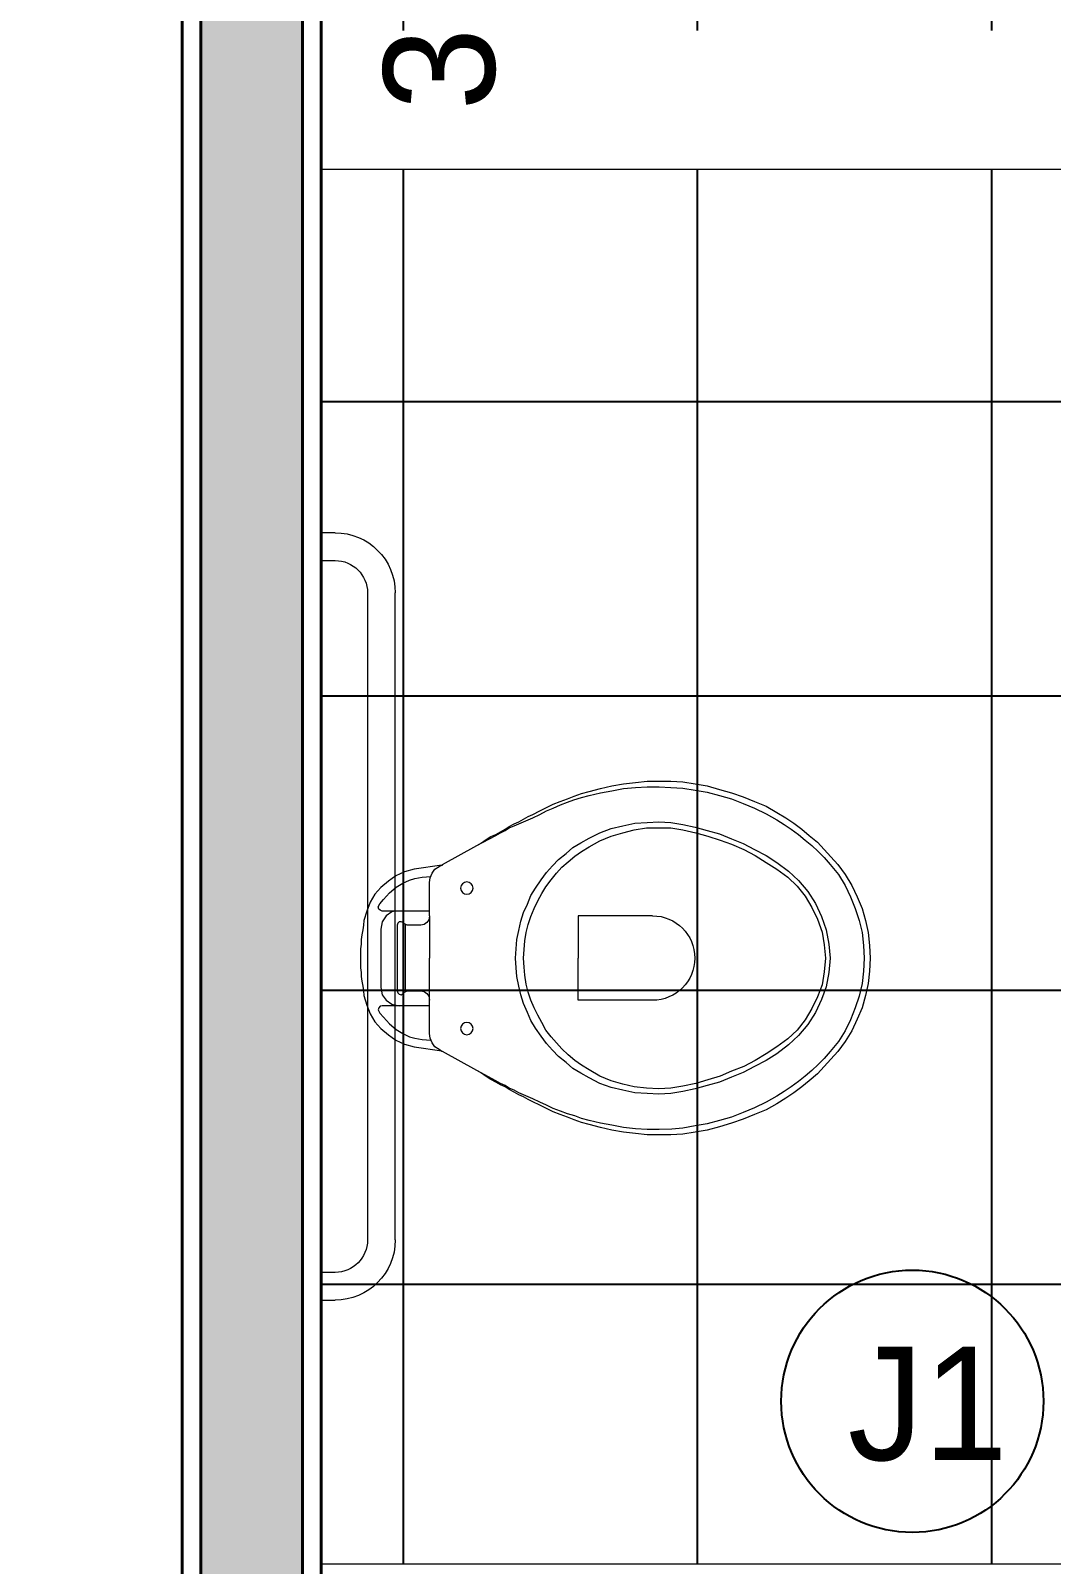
# Model space of a CAD drawing. Header units: millimetres. Extents: x 3006 to 6000, y 1661 to 3774.
# Drawn here: x 3755.547 to 3756.648, y 1865.963 to 1867.618 of the extents above; entities that cross this region are included whole.
import ezdxf

# ---------------------------------------------------------------- set-up
doc = ezdxf.new("R2010")
doc.units = ezdxf.units.MM
doc.header["$LTSCALE"] = 10
for name, color, linetype, lineweight in [('.15', 150, 'Continuous', 15), ('.20', 130, 'Continuous', 20), ('.40', 20, 'Continuous', 40), ('.40 Interno parede', 27, 'Continuous', 40), ('COTAS', 230, 'Continuous', 15)]:
    doc.layers.add(name, color=color, linetype=linetype, lineweight=lineweight)
doc.layers.add('.20 hachura', color=185, linetype='Continuous')
doc.layers.add('Escrita', color=34, linetype='Continuous')
doc.layers.add('Verde', color=7, linetype='Continuous', true_color=0x136734)
doc.styles.add('Texto Wilian', font='himalaya.ttf')
doc.dimstyles.new('Cota 1-75 Exter WMJ', dxfattribs={"dimtxt": 0.12, "dimasz": 0.05, "dimexe": 0.05, "dimexo": 0.1, "dimgap": 0.002, "dimtad": 1, "dimzin": 1, "dimtxsty": 'Texto Wilian', "dimblk": 'BOXFILLED', "dimcen": 2.5, "dimclrd": 230, "dimclre": 230, "dimclrt": 104, "dimazin": 0, "dimtfac": 1, "dimtix": 1, "dimtmove": 0, "dimatfit": 3, "dimfxl": 0.3, "dimfxlon": 1, "dimlwd": 20, "dimarcsym": 1})
doc.dimstyles.new('Cota 1-75 Interna WMJ', dxfattribs={"dimtxt": 0.12, "dimasz": 0.01, "dimexe": 1.25, "dimexo": 0.625, "dimgap": 0.05, "dimtad": 1, "dimzin": 1, "dimtxsty": 'Texto Wilian', "dimcen": 0, "dimse1": 1, "dimse2": 1, "dimsd1": 1, "dimsd2": 1, "dimclrd": 106, "dimclrt": 104, "dimazin": 0, "dimtfac": 1, "dimtix": 1, "dimtmove": 0, "dimatfit": 3, "dimfxl": 1, "dimlwd": 35, "dimarcsym": 2})

# ---------------------------------------------------------------- blocks, each defined once
blk = doc.blocks.new('eqeqerq')
at = {"layer": 'Verde', "color": 106, "lineweight": 9}
for p, q in [((3671.8369, 1894.1438), (3671.8519, 1894.1438)), ((3671.8369, 1894.1138), (3671.8369, 1894.1438)), ((3671.8519, 1894.1138), (3671.8369, 1894.1138)), ((3671.8869, 1893.3806), (3671.8869, 1894.0788)), ((3671.9169, 1894.0788), (3671.9169, 1893.3806)), ((3671.8369, 1893.3156), (3671.8369, 1893.3456)), ((3671.8369, 1893.3456), (3671.8519, 1893.3456)), ((3671.8519, 1893.3156), (3671.8369, 1893.3156))]:
    blk.add_line(p, q, dxfattribs=at)
for centre, radius, start, end in [((3671.8519, 1894.0788), 0.065, 360, 90), ((3671.8519, 1894.0788), 0.035, 360, 90), ((3671.8519, 1893.3806), 0.065, 270, 360), ((3671.8519, 1893.3806), 0.035, 270, 360)]:
    blk.add_arc(centre, radius, start, end, dxfattribs=at)
blk = doc.blocks.new('qwerwqrwerqwer')
at = {"layer": 'Verde', "color": 106, "lineweight": 9}
for p, q in [((3672.2476, 1894.3585), (3672.2564, 1894.3636)), ((3672.2564, 1894.3636), (3672.2659, 1894.3673)), ((3672.2659, 1894.3673), (3672.2761, 1894.3702)), ((3672.2761, 1894.3702), (3672.2812, 1894.3709)), ((3672.2761, 1894.3702), (3672.2761, 1894.3702)), ((3672.2812, 1894.3709), (3672.2863, 1894.3716)), ((3672.2863, 1894.3716), (3672.2914, 1894.3724)), ((3672.2914, 1894.3724), (3672.2965, 1894.3731)), ((3672.2965, 1894.3731), (3672.3016, 1894.3731)), ((3672.3016, 1894.3731), (3672.3067, 1894.3738)), ((3672.3067, 1894.3738), (3672.3118, 1894.3738)), ((3672.3118, 1894.3738), (3672.3169, 1894.3738)), ((3672.3169, 1894.3738), (3672.3169, 1894.3738)), ((3672.3169, 1894.3738), (3672.322, 1894.3738)), ((3672.322, 1894.3738), (3672.3271, 1894.3738)), ((3672.3271, 1894.3738), (3672.3323, 1894.3731)), ((3672.3323, 1894.3731), (3672.3366, 1894.3731)), ((3672.3366, 1894.3731), (3672.3417, 1894.3724)), ((3672.3417, 1894.3724), (3672.3468, 1894.3716)), ((3672.3468, 1894.3716), (3672.3519, 1894.3709)), ((3672.3519, 1894.3709), (3672.3571, 1894.3702)), ((3672.3571, 1894.3702), (3672.3571, 1894.3702)), ((3672.3571, 1894.3702), (3672.3673, 1894.3673)), ((3672.3673, 1894.3673), (3672.3767, 1894.3636)), ((3672.3767, 1894.3636), (3672.3855, 1894.3585)), ((3672.2338, 1894.3439), (3672.2403, 1894.3519)), ((3672.2403, 1894.3519), (3672.2476, 1894.3585)), ((3672.2534, 1894.3493), (3672.2464, 1894.3426)), ((3672.258, 1894.3531), (3672.2534, 1894.3493)), ((3672.2615, 1894.3549), (3672.258, 1894.3531)), ((3672.258, 1894.3531), (3672.258, 1894.3531)), ((3672.2637, 1894.3541), (3672.2615, 1894.3549)), ((3672.2651, 1894.3527), (3672.2637, 1894.3541)), ((3672.2659, 1894.3505), (3672.2651, 1894.3527)), ((3672.2659, 1894.3323), (3672.2659, 1894.3505)), ((3672.2659, 1894.3505), (3672.2659, 1894.3505)), ((3672.271, 1894.3461), (3672.2775, 1894.3505)), ((3672.2775, 1894.3505), (3672.2856, 1894.3519)), ((3672.2856, 1894.3519), (3672.3169, 1894.3519)), ((3672.3169, 1894.3519), (3672.3483, 1894.3519)), ((3672.3483, 1894.3519), (3672.3483, 1894.3519)), ((3672.3483, 1894.3519), (3672.3563, 1894.3505)), ((3672.3563, 1894.3505), (3672.3622, 1894.3461)), ((3672.368, 1894.3505), (3672.3687, 1894.3527)), ((3672.368, 1894.3323), (3672.368, 1894.3505)), ((3672.368, 1894.3505), (3672.368, 1894.3505)), ((3672.3687, 1894.3527), (3672.3702, 1894.3541)), ((3672.3702, 1894.3541), (3672.3724, 1894.3549)), ((3672.3724, 1894.3549), (3672.3759, 1894.3531)), ((3672.3759, 1894.3531), (3672.3759, 1894.3531)), ((3672.3759, 1894.3531), (3672.3805, 1894.3493)), ((3672.3805, 1894.3493), (3672.3875, 1894.3426)), ((3672.3855, 1894.3585), (3672.3928, 1894.3519)), ((3672.3928, 1894.3519), (3672.3994, 1894.3439)), ((3672.2236, 1894.3264), (3672.2279, 1894.3359)), ((3672.2279, 1894.3359), (3672.2338, 1894.3439)), ((3672.2401, 1894.3353), (3672.2359, 1894.3283)), ((3672.2464, 1894.3426), (3672.2401, 1894.3353)), ((3672.2659, 1894.3363), (3672.2666, 1894.3403)), ((3672.2659, 1894.2994), (3672.2659, 1894.3323)), ((3672.2666, 1894.3403), (3672.271, 1894.3461)), ((3672.2775, 1894.3323), (3672.279, 1894.3337)), ((3672.2775, 1894.3301), (3672.2775, 1894.3323)), ((3672.2783, 1894.3279), (3672.2775, 1894.3301)), ((3672.279, 1894.3337), (3672.2812, 1894.3344)), ((3672.2812, 1894.3344), (3672.3169, 1894.3344)), ((3672.3169, 1894.3344), (3672.3519, 1894.3344)), ((3672.3519, 1894.3344), (3672.3519, 1894.3344)), ((3672.3519, 1894.3344), (3672.3541, 1894.3337)), ((3672.3541, 1894.3337), (3672.3556, 1894.3323)), ((3672.3563, 1894.3301), (3672.3549, 1894.3279)), ((3672.3556, 1894.3323), (3672.3563, 1894.3301)), ((3672.3622, 1894.3461), (3672.3665, 1894.3403)), ((3672.3665, 1894.3403), (3672.368, 1894.3323)), ((3672.368, 1894.2994), (3672.368, 1894.3323)), ((3672.3875, 1894.3426), (3672.3938, 1894.3353)), ((3672.3938, 1894.3353), (3672.398, 1894.3283)), ((3672.3994, 1894.3439), (3672.4052, 1894.3359)), ((3672.4052, 1894.3359), (3672.4096, 1894.3264)), ((3672.2163, 1894.2863), (3672.2206, 1894.3162)), ((3672.2206, 1894.3162), (3672.2236, 1894.3264)), ((3672.2206, 1894.3162), (3672.2206, 1894.3162)), ((3672.2306, 1894.3153), (3672.2292, 1894.3073)), ((3672.2324, 1894.3209), (3672.2306, 1894.3153)), ((3672.2359, 1894.3283), (3672.2324, 1894.3209)), ((3672.2797, 1894.3264), (3672.2783, 1894.3279)), ((3672.2783, 1894.3279), (3672.2783, 1894.3279)), ((3672.2805, 1894.325), (3672.2797, 1894.3264)), ((3672.2801, 1894.3257), (3672.3169, 1894.3257)), ((3672.2812, 1894.3235), (3672.2805, 1894.325)), ((3672.2812, 1894.322), (3672.2812, 1894.3235)), ((3672.2812, 1894.3089), (3672.2812, 1894.322)), ((3672.2812, 1894.322), (3672.2812, 1894.322)), ((3672.3169, 1894.3257), (3672.353, 1894.3257)), ((3672.3527, 1894.325), (3672.3519, 1894.3235)), ((3672.3519, 1894.3235), (3672.3519, 1894.322)), ((3672.3519, 1894.322), (3672.3519, 1894.3089)), ((3672.3534, 1894.3264), (3672.3527, 1894.325)), ((3672.3549, 1894.3279), (3672.3534, 1894.3264)), ((3672.3549, 1894.3279), (3672.3549, 1894.3279)), ((3672.398, 1894.3283), (3672.4015, 1894.3209)), ((3672.4015, 1894.3209), (3672.4032, 1894.3153)), ((3672.4032, 1894.3153), (3672.4046, 1894.3073)), ((3672.4096, 1894.3264), (3672.4125, 1894.3162)), ((3672.4125, 1894.3162), (3672.4169, 1894.2863)), ((3672.225, 1894.2965), (3672.2206, 1894.2936)), ((3672.2301, 1894.2987), (3672.225, 1894.2965)), ((3672.2292, 1894.3073), (3672.2287, 1894.298)), ((3672.2352, 1894.2994), (3672.2301, 1894.2987)), ((3672.271, 1894.2994), (3672.2352, 1894.2994)), ((3672.2352, 1894.2994), (3672.2352, 1894.2994)), ((3672.271, 1894.2994), (3672.2754, 1894.3002)), ((3672.271, 1894.2994), (3672.271, 1894.2994)), ((3672.271, 1894.2994), (3672.3169, 1894.2994)), ((3672.2754, 1894.3002), (3672.2783, 1894.3023)), ((3672.2783, 1894.3023), (3672.2805, 1894.3053)), ((3672.2805, 1894.3053), (3672.2812, 1894.3089)), ((3672.3622, 1894.2994), (3672.3169, 1894.2994)), ((3672.3519, 1894.3089), (3672.3519, 1894.3089)), ((3672.3519, 1894.3089), (3672.3527, 1894.3053)), ((3672.3527, 1894.3053), (3672.3549, 1894.3023)), ((3672.3549, 1894.3023), (3672.3578, 1894.3002)), ((3672.3578, 1894.3002), (3672.3622, 1894.2994)), ((3672.3979, 1894.2994), (3672.3622, 1894.2994)), ((3672.403, 1894.2987), (3672.3979, 1894.2994)), ((3672.4081, 1894.2965), (3672.403, 1894.2987)), ((3672.4046, 1894.3073), (3672.4052, 1894.298)), ((3672.4125, 1894.2936), (3672.4081, 1894.2965)), ((3672.2155, 1894.2856), (3672.1951, 1894.2484)), ((3672.2163, 1894.2856), (3672.2155, 1894.2856)), ((3672.2177, 1894.2892), (3672.2163, 1894.2863)), ((3672.2163, 1894.2863), (3672.2163, 1894.2863)), ((3672.2163, 1894.2863), (3672.2163, 1894.2856)), ((3672.2163, 1894.2863), (3672.2163, 1894.2863)), ((3672.2163, 1894.2863), (3672.2163, 1894.2863)), ((3672.2163, 1894.2863), (3672.2163, 1894.2863)), ((3672.2163, 1894.2863), (3672.2163, 1894.2863)), ((3672.2163, 1894.2863), (3672.2163, 1894.2863)), ((3672.2163, 1894.2856), (3672.2163, 1894.2856)), ((3672.2163, 1894.2856), (3672.2163, 1894.2856)), ((3672.2206, 1894.2936), (3672.2177, 1894.2892)), ((3672.4154, 1894.2892), (3672.4125, 1894.2936)), ((3672.4176, 1894.2863), (3672.4154, 1894.2892)), ((3672.4154, 1894.2892), (3672.4154, 1894.2892)), ((3672.4169, 1894.2863), (3672.4169, 1894.2863)), ((3672.4169, 1894.2863), (3672.4169, 1894.2863)), ((3672.4169, 1894.2863), (3672.4169, 1894.2863)), ((3672.4169, 1894.2863), (3672.4169, 1894.2863)), ((3672.4169, 1894.2863), (3672.4176, 1894.2863)), ((3672.4176, 1894.2856), (3672.4176, 1894.2863)), ((3672.438, 1894.2484), (3672.4176, 1894.2856)), ((3672.4176, 1894.2856), (3672.4176, 1894.2856)), ((3672.4176, 1894.2856), (3672.4176, 1894.2856)), ((3672.4176, 1894.2856), (3672.4176, 1894.2856)), ((3672.4176, 1894.2856), (3672.4176, 1894.2856)), ((3672.1951, 1894.2484), (3672.1842, 1894.2279)), ((3672.1951, 1894.2484), (3672.1922, 1894.2433)), ((3672.1951, 1894.2484), (3672.1951, 1894.2484)), ((3672.4409, 1894.2433), (3672.438, 1894.2484)), ((3672.449, 1894.2279), (3672.438, 1894.2484)), ((3672.1856, 1894.2331), (3672.1834, 1894.2279)), ((3672.1886, 1894.2382), (3672.1856, 1894.2331)), ((3672.1922, 1894.2433), (3672.1886, 1894.2382)), ((3672.4446, 1894.2382), (3672.4409, 1894.2433)), ((3672.4475, 1894.2331), (3672.4446, 1894.2382)), ((3672.4504, 1894.2279), (3672.4475, 1894.2331)), ((3672.1776, 1894.2177), (3672.1747, 1894.2134)), ((3672.1791, 1894.2177), (3672.1761, 1894.2134)), ((3672.1805, 1894.2228), (3672.1776, 1894.2177)), ((3672.1813, 1894.2228), (3672.1791, 1894.2177)), ((3672.1834, 1894.2279), (3672.1805, 1894.2228)), ((3672.1842, 1894.2279), (3672.1813, 1894.2228)), ((3672.1834, 1894.2279), (3672.1834, 1894.2279)), ((3672.1842, 1894.2279), (3672.1842, 1894.2279)), ((3672.4519, 1894.2228), (3672.449, 1894.2279)), ((3672.4533, 1894.2228), (3672.4504, 1894.2279)), ((3672.4504, 1894.2279), (3672.4504, 1894.2279)), ((3672.4541, 1894.2177), (3672.4519, 1894.2228)), ((3672.4555, 1894.2177), (3672.4533, 1894.2228)), ((3672.457, 1894.2134), (3672.4541, 1894.2177)), ((3672.4584, 1894.2134), (3672.4555, 1894.2177)), ((3672.1667, 1894.198), (3672.1637, 1894.1929)), ((3672.1696, 1894.2031), (3672.1667, 1894.198)), ((3672.1696, 1894.198), (3672.1674, 1894.1929)), ((3672.1718, 1894.2082), (3672.1696, 1894.2031)), ((3672.1718, 1894.2031), (3672.1696, 1894.198)), ((3672.1747, 1894.2134), (3672.1718, 1894.2082)), ((3672.174, 1894.2082), (3672.1718, 1894.2031)), ((3672.1761, 1894.2134), (3672.174, 1894.2082)), ((3672.2673, 1894.198), (3672.2586, 1894.1937)), ((3672.2768, 1894.201), (3672.2673, 1894.198)), ((3672.287, 1894.2031), (3672.2768, 1894.201)), ((3672.2965, 1894.2053), (3672.287, 1894.2031)), ((3672.3067, 1894.2061), (3672.2965, 1894.2053)), ((3672.3074, 1894.1973), (3672.298, 1894.1966)), ((3672.3169, 1894.2068), (3672.3067, 1894.2061)), ((3672.3169, 1894.198), (3672.3074, 1894.1973)), ((3672.3271, 1894.2061), (3672.3169, 1894.2068)), ((3672.3169, 1894.2068), (3672.3169, 1894.2068)), ((3672.3264, 1894.1973), (3672.3169, 1894.198)), ((3672.3169, 1894.198), (3672.3169, 1894.198)), ((3672.3352, 1894.1966), (3672.3264, 1894.1973)), ((3672.3366, 1894.2053), (3672.3271, 1894.2061)), ((3672.3468, 1894.2031), (3672.3366, 1894.2053)), ((3672.3563, 1894.201), (3672.3468, 1894.2031)), ((3672.3658, 1894.198), (3672.3563, 1894.201)), ((3672.3753, 1894.1937), (3672.3658, 1894.198)), ((3672.4592, 1894.2082), (3672.457, 1894.2134)), ((3672.4614, 1894.2082), (3672.4584, 1894.2134)), ((3672.4621, 1894.2031), (3672.4592, 1894.2082)), ((3672.4643, 1894.2031), (3672.4614, 1894.2082)), ((3672.4643, 1894.198), (3672.4621, 1894.2031)), ((3672.4665, 1894.198), (3672.4643, 1894.2031)), ((3672.4665, 1894.1929), (3672.4643, 1894.198)), ((3672.4694, 1894.1929), (3672.4665, 1894.198)), ((3672.1616, 1894.1878), (3672.1579, 1894.1805)), ((3672.1637, 1894.1929), (3672.1616, 1894.1878)), ((3672.1616, 1894.1878), (3672.1616, 1894.1878)), ((3672.1652, 1894.1878), (3672.1616, 1894.1805)), ((3672.1674, 1894.1929), (3672.1652, 1894.1878)), ((3672.1652, 1894.1878), (3672.1652, 1894.1878)), ((3672.2411, 1894.1849), (3672.2323, 1894.1791)), ((3672.2491, 1894.19), (3672.2411, 1894.1849)), ((3672.2549, 1894.1827), (3672.2469, 1894.1783)), ((3672.2586, 1894.1937), (3672.2491, 1894.19)), ((3672.263, 1894.1864), (3672.2549, 1894.1827)), ((3672.2717, 1894.19), (3672.263, 1894.1864)), ((3672.2805, 1894.1929), (3672.2717, 1894.19)), ((3672.2892, 1894.1951), (3672.2805, 1894.1929)), ((3672.298, 1894.1966), (3672.2892, 1894.1951)), ((3672.3447, 1894.1951), (3672.3352, 1894.1966)), ((3672.3534, 1894.1929), (3672.3447, 1894.1951)), ((3672.3622, 1894.19), (3672.3534, 1894.1929)), ((3672.3702, 1894.1864), (3672.3622, 1894.19)), ((3672.3782, 1894.1827), (3672.3702, 1894.1864)), ((3672.384, 1894.19), (3672.3753, 1894.1937)), ((3672.3862, 1894.1783), (3672.3782, 1894.1827)), ((3672.3921, 1894.1849), (3672.384, 1894.19)), ((3672.4008, 1894.1791), (3672.3921, 1894.1849)), ((3672.4687, 1894.1878), (3672.4665, 1894.1929)), ((3672.4723, 1894.1805), (3672.4687, 1894.1878)), ((3672.4687, 1894.1878), (3672.4687, 1894.1878)), ((3672.4716, 1894.1878), (3672.4694, 1894.1929)), ((3672.4752, 1894.1805), (3672.4716, 1894.1878)), ((3672.4716, 1894.1878), (3672.4716, 1894.1878)), ((3672.1506, 1894.1659), (3672.1477, 1894.1586)), ((3672.1543, 1894.1732), (3672.1506, 1894.1659)), ((3672.155, 1894.1659), (3672.1513, 1894.1579)), ((3672.1579, 1894.1805), (3672.1543, 1894.1732)), ((3672.1579, 1894.1732), (3672.155, 1894.1659)), ((3672.1616, 1894.1805), (3672.1579, 1894.1732)), ((3672.217, 1894.1667), (3672.2104, 1894.1601)), ((3672.2243, 1894.1732), (3672.217, 1894.1667)), ((3672.2323, 1894.1791), (3672.2243, 1894.1732)), ((3672.2323, 1894.1681), (3672.225, 1894.1623)), ((3672.2396, 1894.174), (3672.2323, 1894.1681)), ((3672.2469, 1894.1783), (3672.2396, 1894.174)), ((3672.3943, 1894.174), (3672.3862, 1894.1783)), ((3672.4015, 1894.1681), (3672.3943, 1894.174)), ((3672.4088, 1894.1732), (3672.4008, 1894.1791)), ((3672.4081, 1894.1623), (3672.4015, 1894.1681)), ((3672.4161, 1894.1667), (3672.4088, 1894.1732)), ((3672.4227, 1894.1601), (3672.4161, 1894.1667)), ((3672.4752, 1894.1732), (3672.4723, 1894.1805)), ((3672.4789, 1894.1732), (3672.4752, 1894.1805)), ((3672.4789, 1894.1659), (3672.4752, 1894.1732)), ((3672.4825, 1894.1659), (3672.4789, 1894.1732)), ((3672.4818, 1894.1579), (3672.4789, 1894.1659)), ((3672.4854, 1894.1586), (3672.4825, 1894.1659)), ((3672.1448, 1894.1506), (3672.1419, 1894.1433)), ((3672.1477, 1894.1586), (3672.1448, 1894.1506)), ((3672.1484, 1894.1506), (3672.146, 1894.1435)), ((3672.1513, 1894.1579), (3672.1484, 1894.1506)), ((3672.2039, 1894.1521), (3672.1973, 1894.1448)), ((3672.2104, 1894.1601), (3672.2039, 1894.1521)), ((3672.2126, 1894.1499), (3672.2068, 1894.1426)), ((3672.2185, 1894.1565), (3672.2126, 1894.1499)), ((3672.225, 1894.1623), (3672.2185, 1894.1565)), ((3672.4147, 1894.1565), (3672.4081, 1894.1623)), ((3672.4212, 1894.1499), (3672.4147, 1894.1565)), ((3672.4271, 1894.1426), (3672.4212, 1894.1499)), ((3672.4293, 1894.1521), (3672.4227, 1894.1601)), ((3672.4358, 1894.1448), (3672.4293, 1894.1521)), ((3672.4847, 1894.1506), (3672.4818, 1894.1579)), ((3672.4869, 1894.1426), (3672.4847, 1894.1506)), ((3672.4884, 1894.1506), (3672.4854, 1894.1586)), ((3672.4913, 1894.1433), (3672.4884, 1894.1506)), ((3672.1389, 1894.1353), (3672.1368, 1894.1273)), ((3672.1419, 1894.1433), (3672.1389, 1894.1353)), ((3672.1433, 1894.1353), (3672.1411, 1894.1273)), ((3672.146, 1894.1435), (3672.1433, 1894.1353)), ((3672.1922, 1894.136), (3672.1871, 1894.1273)), ((3672.1973, 1894.1448), (3672.1922, 1894.136)), ((3672.2017, 1894.1353), (3672.1966, 1894.1273)), ((3672.2068, 1894.1426), (3672.2017, 1894.1353)), ((3672.271, 1894.0587), (3672.271, 1894.139)), ((3672.271, 1894.139), (3672.3169, 1894.139)), ((3672.3622, 1894.139), (3672.3169, 1894.139)), ((3672.3622, 1894.0587), (3672.3622, 1894.139)), ((3672.4322, 1894.1353), (3672.4271, 1894.1426)), ((3672.4373, 1894.1273), (3672.4322, 1894.1353)), ((3672.4409, 1894.136), (3672.4358, 1894.1448)), ((3672.446, 1894.1273), (3672.4409, 1894.136)), ((3672.4898, 1894.1353), (3672.4869, 1894.1426)), ((3672.492, 1894.1273), (3672.4898, 1894.1353)), ((3672.4942, 1894.1353), (3672.4913, 1894.1433)), ((3672.4964, 1894.1273), (3672.4942, 1894.1353)), ((3672.1338, 1894.1149), (3672.1309, 1894.1025)), ((3672.1368, 1894.1273), (3672.1338, 1894.1149)), ((3672.1382, 1894.1149), (3672.136, 1894.1025)), ((3672.1368, 1894.1273), (3672.1368, 1894.1273)), ((3672.1411, 1894.1273), (3672.1382, 1894.1149)), ((3672.1411, 1894.1273), (3672.1411, 1894.1273)), ((3672.1813, 1894.1156), (3672.1769, 1894.1032)), ((3672.1871, 1894.1273), (3672.1813, 1894.1156)), ((3672.19, 1894.1156), (3672.1849, 1894.1032)), ((3672.1871, 1894.1273), (3672.1871, 1894.1273)), ((3672.1966, 1894.1273), (3672.19, 1894.1156)), ((3672.1966, 1894.1273), (3672.1966, 1894.1273)), ((3672.4373, 1894.1273), (3672.4373, 1894.1273)), ((3672.4439, 1894.1156), (3672.4373, 1894.1273)), ((3672.449, 1894.1032), (3672.4439, 1894.1156)), ((3672.446, 1894.1273), (3672.446, 1894.1273)), ((3672.4519, 1894.1156), (3672.446, 1894.1273)), ((3672.4563, 1894.1032), (3672.4519, 1894.1156)), ((3672.4949, 1894.1149), (3672.492, 1894.1273)), ((3672.492, 1894.1273), (3672.492, 1894.1273)), ((3672.4971, 1894.1025), (3672.4949, 1894.1149)), ((3672.4993, 1894.1149), (3672.4964, 1894.1273)), ((3672.4964, 1894.1273), (3672.4964, 1894.1273)), ((3672.5022, 1894.1025), (3672.4993, 1894.1149)), ((3672.1309, 1894.1025), (3672.1287, 1894.0901)), ((3672.136, 1894.1025), (3672.1338, 1894.0901)), ((3672.1769, 1894.1032), (3672.174, 1894.0908)), ((3672.1849, 1894.1032), (3672.1813, 1894.0908)), ((3672.4526, 1894.0908), (3672.449, 1894.1032)), ((3672.4592, 1894.0908), (3672.4563, 1894.1032)), ((3672.4993, 1894.0901), (3672.4971, 1894.1025)), ((3672.5044, 1894.0901), (3672.5022, 1894.1025)), ((3672.1287, 1894.0901), (3672.1273, 1894.077)), ((3672.1338, 1894.0901), (3672.1324, 1894.077)), ((3672.174, 1894.0908), (3672.171, 1894.0777)), ((3672.1813, 1894.0908), (3672.1783, 1894.0784)), ((3672.4555, 1894.0784), (3672.4526, 1894.0908)), ((3672.4621, 1894.0777), (3672.4592, 1894.0908)), ((3672.5008, 1894.077), (3672.4993, 1894.0901)), ((3672.5059, 1894.077), (3672.5044, 1894.0901)), ((3672.1273, 1894.077), (3672.1258, 1894.0645)), ((3672.1324, 1894.077), (3672.1317, 1894.0645)), ((3672.171, 1894.0777), (3672.1703, 1894.0645)), ((3672.1783, 1894.0784), (3672.1761, 1894.0653)), ((3672.1761, 1894.0653), (3672.1761, 1894.0521)), ((3672.457, 1894.0653), (3672.4555, 1894.0784)), ((3672.4577, 1894.0521), (3672.457, 1894.0653)), ((3672.4628, 1894.0645), (3672.4621, 1894.0777)), ((3672.5015, 1894.0645), (3672.5008, 1894.077)), ((3672.5073, 1894.0645), (3672.5059, 1894.077)), ((3672.1258, 1894.0645), (3672.1258, 1894.0514)), ((3672.1258, 1894.0514), (3672.1258, 1894.039)), ((3672.1317, 1894.0645), (3672.1317, 1894.0514)), ((3672.1317, 1894.0514), (3672.1324, 1894.039)), ((3672.1703, 1894.0645), (3672.1696, 1894.0521)), ((3672.1696, 1894.0521), (3672.1703, 1894.039)), ((3672.1761, 1894.0521), (3672.1761, 1894.039)), ((3672.457, 1894.039), (3672.4577, 1894.0521)), ((3672.4635, 1894.0521), (3672.4628, 1894.0645)), ((3672.4628, 1894.039), (3672.4635, 1894.0521)), ((3672.5011, 1894.038), (3672.5015, 1894.0514)), ((3672.5015, 1894.0514), (3672.5015, 1894.0645)), ((3672.5073, 1894.0514), (3672.5073, 1894.0645)), ((3672.5073, 1894.039), (3672.5073, 1894.0514)), ((3672.1258, 1894.039), (3672.1265, 1894.0259)), ((3672.1324, 1894.039), (3672.1331, 1894.0259)), ((3672.1703, 1894.039), (3672.1725, 1894.0259)), ((3672.1761, 1894.039), (3672.1783, 1894.0259)), ((3672.4548, 1894.0259), (3672.457, 1894.039)), ((3672.4606, 1894.0259), (3672.4628, 1894.039)), ((3672.5, 1894.0259), (3672.5011, 1894.038)), ((3672.5066, 1894.0259), (3672.5073, 1894.039)), ((3672.1265, 1894.0259), (3672.1265, 1894.0259)), ((3672.1265, 1894.0259), (3672.1287, 1894.0128)), ((3672.1331, 1894.0259), (3672.1331, 1894.0259)), ((3672.1331, 1894.0259), (3672.1353, 1894.0128)), ((3672.1725, 1894.0259), (3672.1725, 1894.0259)), ((3672.1725, 1894.0259), (3672.1754, 1894.0128)), ((3672.1783, 1894.0259), (3672.1783, 1894.0259)), ((3672.1783, 1894.0259), (3672.1813, 1894.012)), ((3672.4519, 1894.012), (3672.4548, 1894.0259)), ((3672.4548, 1894.0259), (3672.4548, 1894.0259)), ((3672.4577, 1894.0128), (3672.4606, 1894.0259)), ((3672.4606, 1894.0259), (3672.4606, 1894.0259)), ((3672.4978, 1894.0128), (3672.5, 1894.0259)), ((3672.5, 1894.0259), (3672.5, 1894.0259)), ((3672.5044, 1894.0128), (3672.5066, 1894.0259)), ((3672.5066, 1894.0259), (3672.5066, 1894.0259)), ((3672.1287, 1894.0128), (3672.1309, 1893.9996)), ((3672.1309, 1893.9996), (3672.1346, 1893.9865)), ((3672.1353, 1894.0128), (3672.1375, 1893.9996)), ((3672.1375, 1893.9996), (3672.1411, 1893.9865)), ((3672.1754, 1894.0128), (3672.1791, 1893.9996)), ((3672.1791, 1893.9996), (3672.1827, 1893.9865)), ((3672.1813, 1894.012), (3672.1849, 1893.9989)), ((3672.1849, 1893.9989), (3672.1893, 1893.9858)), ((3672.4439, 1893.9858), (3672.4482, 1893.9989)), ((3672.4482, 1893.9989), (3672.4519, 1894.012)), ((3672.4504, 1893.9865), (3672.4541, 1893.9996)), ((3672.4541, 1893.9996), (3672.4577, 1894.0128)), ((3672.492, 1893.9865), (3672.4956, 1893.9996)), ((3672.4956, 1893.9996), (3672.4978, 1894.0128)), ((3672.4986, 1893.9865), (3672.5022, 1893.9996)), ((3672.5022, 1893.9996), (3672.5044, 1894.0128)), ((3672.1346, 1893.9865), (3672.1382, 1893.9734)), ((3672.1411, 1893.9865), (3672.1448, 1893.9734)), ((3672.1827, 1893.9865), (3672.1878, 1893.9734)), ((3672.1893, 1893.9858), (3672.1937, 1893.9734)), ((3672.4387, 1893.9734), (3672.4439, 1893.9858)), ((3672.4453, 1893.9734), (3672.4504, 1893.9865)), ((3672.4884, 1893.9734), (3672.492, 1893.9865)), ((3672.4949, 1893.9734), (3672.4986, 1893.9865)), ((3672.1382, 1893.9734), (3672.1426, 1893.961)), ((3672.1448, 1893.9734), (3672.1499, 1893.961)), ((3672.1878, 1893.9734), (3672.1929, 1893.961)), ((3672.1937, 1893.9734), (3672.1995, 1893.9602)), ((3672.4336, 1893.9602), (3672.4387, 1893.9734)), ((3672.4402, 1893.961), (3672.4453, 1893.9734)), ((3672.4832, 1893.961), (3672.4884, 1893.9734)), ((3672.4905, 1893.961), (3672.4949, 1893.9734)), ((3672.1426, 1893.961), (3672.1477, 1893.9486)), ((3672.1499, 1893.961), (3672.155, 1893.9486)), ((3672.1929, 1893.961), (3672.1995, 1893.9486)), ((3672.1995, 1893.9602), (3672.2061, 1893.9478)), ((3672.4271, 1893.9478), (3672.4336, 1893.9602)), ((3672.4336, 1893.9486), (3672.4402, 1893.961)), ((3672.4781, 1893.9486), (3672.4832, 1893.961)), ((3672.4854, 1893.9486), (3672.4905, 1893.961)), ((3672.1477, 1893.9486), (3672.1528, 1893.9362)), ((3672.1528, 1893.9362), (3672.1594, 1893.9245)), ((3672.155, 1893.9486), (3672.1608, 1893.9362)), ((3672.1608, 1893.9362), (3672.1674, 1893.9245)), ((3672.1995, 1893.9486), (3672.2061, 1893.9362)), ((3672.2061, 1893.9478), (3672.2134, 1893.9362)), ((3672.2061, 1893.9362), (3672.2134, 1893.9245)), ((3672.2134, 1893.9362), (3672.2206, 1893.9245)), ((3672.4125, 1893.9245), (3672.4198, 1893.9362)), ((3672.4198, 1893.9362), (3672.4271, 1893.9478)), ((3672.4198, 1893.9245), (3672.4271, 1893.9362)), ((3672.4271, 1893.9362), (3672.4336, 1893.9486)), ((3672.4657, 1893.9245), (3672.4723, 1893.9362)), ((3672.4723, 1893.9362), (3672.4781, 1893.9486)), ((3672.4738, 1893.9245), (3672.4803, 1893.9362)), ((3672.4803, 1893.9362), (3672.4854, 1893.9486)), ((3672.1594, 1893.9245), (3672.1594, 1893.9245)), ((3672.1594, 1893.9245), (3672.1652, 1893.915)), ((3672.1674, 1893.9245), (3672.1674, 1893.9245)), ((3672.1674, 1893.9245), (3672.1725, 1893.9165)), ((3672.1725, 1893.9165), (3672.1776, 1893.9092)), ((3672.2134, 1893.9245), (3672.2134, 1893.9245)), ((3672.2134, 1893.9245), (3672.2228, 1893.9121)), ((3672.2206, 1893.9245), (3672.2206, 1893.9245)), ((3672.2206, 1893.9245), (3672.2294, 1893.9128)), ((3672.4037, 1893.9128), (3672.4125, 1893.9245)), ((3672.4103, 1893.9121), (3672.4198, 1893.9245)), ((3672.4125, 1893.9245), (3672.4125, 1893.9245)), ((3672.4198, 1893.9245), (3672.4198, 1893.9245)), ((3672.4555, 1893.9092), (3672.4606, 1893.9165)), ((3672.4606, 1893.9165), (3672.4657, 1893.9245)), ((3672.4657, 1893.9245), (3672.4657, 1893.9245)), ((3672.4679, 1893.915), (3672.4738, 1893.9245)), ((3672.4738, 1893.9245), (3672.4738, 1893.9245)), ((3672.1652, 1893.915), (3672.171, 1893.9063)), ((3672.171, 1893.9063), (3672.1776, 1893.8975)), ((3672.1776, 1893.9092), (3672.1834, 1893.9012)), ((3672.1834, 1893.9012), (3672.1893, 1893.8939)), ((3672.2228, 1893.9121), (3672.233, 1893.9012)), ((3672.2294, 1893.9128), (3672.2389, 1893.9026)), ((3672.233, 1893.9012), (3672.2447, 1893.8909)), ((3672.2389, 1893.9026), (3672.2498, 1893.8939)), ((3672.3833, 1893.8939), (3672.3943, 1893.9026)), ((3672.3884, 1893.8909), (3672.4001, 1893.9012)), ((3672.3943, 1893.9026), (3672.4037, 1893.9128)), ((3672.4001, 1893.9012), (3672.4103, 1893.9121)), ((3672.4439, 1893.8939), (3672.4497, 1893.9012)), ((3672.4497, 1893.9012), (3672.4555, 1893.9092)), ((3672.4555, 1893.8975), (3672.4621, 1893.9063)), ((3672.4621, 1893.9063), (3672.4679, 1893.915)), ((3672.1776, 1893.8975), (3672.1842, 1893.8895)), ((3672.1842, 1893.8895), (3672.1915, 1893.8807)), ((3672.1893, 1893.8939), (3672.1951, 1893.8866)), ((3672.1951, 1893.8866), (3672.2017, 1893.88)), ((3672.2447, 1893.8909), (3672.2578, 1893.8829)), ((3672.2498, 1893.8939), (3672.2622, 1893.8866)), ((3672.2578, 1893.8829), (3672.2717, 1893.8764)), ((3672.2622, 1893.8866), (3672.2746, 1893.8807)), ((3672.3585, 1893.8807), (3672.3709, 1893.8866)), ((3672.3614, 1893.8764), (3672.3753, 1893.8829)), ((3672.3709, 1893.8866), (3672.3833, 1893.8939)), ((3672.3753, 1893.8829), (3672.3884, 1893.8909)), ((3672.4315, 1893.88), (3672.438, 1893.8866)), ((3672.438, 1893.8866), (3672.4439, 1893.8939)), ((3672.4417, 1893.8807), (3672.449, 1893.8895)), ((3672.449, 1893.8895), (3672.4555, 1893.8975)), ((3672.1915, 1893.8807), (3672.1995, 1893.8734)), ((3672.1995, 1893.8734), (3672.2075, 1893.8661)), ((3672.2017, 1893.88), (3672.2082, 1893.8734)), ((3672.2082, 1893.8734), (3672.2155, 1893.8669)), ((3672.2155, 1893.8669), (3672.2155, 1893.8669)), ((3672.2155, 1893.8669), (3672.2265, 1893.8581)), ((3672.2717, 1893.8764), (3672.2863, 1893.8712)), ((3672.2746, 1893.8807), (3672.2885, 1893.8756)), ((3672.2863, 1893.8712), (3672.3016, 1893.8683)), ((3672.2885, 1893.8756), (3672.3023, 1893.8734)), ((3672.3016, 1893.8683), (3672.3169, 1893.8669)), ((3672.3023, 1893.8734), (3672.3169, 1893.872)), ((3672.3169, 1893.872), (3672.3315, 1893.8734)), ((3672.3169, 1893.872), (3672.3169, 1893.872)), ((3672.3169, 1893.8669), (3672.3323, 1893.8683)), ((3672.3169, 1893.8669), (3672.3169, 1893.8669)), ((3672.3315, 1893.8734), (3672.3454, 1893.8756)), ((3672.3323, 1893.8683), (3672.3476, 1893.8712)), ((3672.3454, 1893.8756), (3672.3585, 1893.8807)), ((3672.3476, 1893.8712), (3672.3614, 1893.8764)), ((3672.4067, 1893.8581), (3672.4176, 1893.8669)), ((3672.4176, 1893.8669), (3672.4249, 1893.8734)), ((3672.4176, 1893.8669), (3672.4176, 1893.8669)), ((3672.4249, 1893.8734), (3672.4315, 1893.88)), ((3672.4256, 1893.8661), (3672.4336, 1893.8734)), ((3672.4336, 1893.8734), (3672.4417, 1893.8807)), ((3672.2075, 1893.8661), (3672.2155, 1893.8588)), ((3672.2155, 1893.8588), (3672.2155, 1893.8588)), ((3672.2155, 1893.8588), (3672.2265, 1893.8508)), ((3672.2265, 1893.8581), (3672.2382, 1893.8508)), ((3672.2265, 1893.8508), (3672.2382, 1893.8435)), ((3672.2382, 1893.8508), (3672.2506, 1893.845)), ((3672.3833, 1893.845), (3672.395, 1893.8508)), ((3672.395, 1893.8508), (3672.4067, 1893.8581)), ((3672.395, 1893.8435), (3672.4067, 1893.8508)), ((3672.4067, 1893.8508), (3672.4176, 1893.8588)), ((3672.4176, 1893.8588), (3672.4256, 1893.8661)), ((3672.4176, 1893.8588), (3672.4176, 1893.8588)), ((3672.2382, 1893.8435), (3672.2506, 1893.8377)), ((3672.2506, 1893.845), (3672.263, 1893.8399)), ((3672.2506, 1893.8377), (3672.263, 1893.8326)), ((3672.263, 1893.8399), (3672.2761, 1893.8355)), ((3672.2761, 1893.8355), (3672.2892, 1893.8326)), ((3672.3439, 1893.8326), (3672.3578, 1893.8355)), ((3672.3578, 1893.8355), (3672.3702, 1893.8399)), ((3672.3702, 1893.8399), (3672.3833, 1893.845)), ((3672.3702, 1893.8326), (3672.3826, 1893.8377)), ((3672.3826, 1893.8377), (3672.395, 1893.8435)), ((3672.263, 1893.8326), (3672.2761, 1893.8289)), ((3672.2761, 1893.8289), (3672.2892, 1893.826)), ((3672.2892, 1893.8326), (3672.3031, 1893.8311)), ((3672.2892, 1893.826), (3672.3031, 1893.8246)), ((3672.3031, 1893.8311), (3672.3169, 1893.8304)), ((3672.3031, 1893.8246), (3672.3169, 1893.8238)), ((3672.3169, 1893.8304), (3672.3308, 1893.8311)), ((3672.3169, 1893.8304), (3672.3169, 1893.8304)), ((3672.3169, 1893.8238), (3672.3308, 1893.8246)), ((3672.3169, 1893.8238), (3672.3169, 1893.8238)), ((3672.3308, 1893.8311), (3672.3439, 1893.8326)), ((3672.3308, 1893.8246), (3672.3439, 1893.826)), ((3672.3439, 1893.826), (3672.3571, 1893.8289)), ((3672.3571, 1893.8289), (3672.3702, 1893.8326))]:
    blk.add_line(p, q, dxfattribs=at)
for centre in [(3672.2411, 1894.2592), (3672.3927, 1894.2592)]:
    blk.add_circle(centre, 0.00672, dxfattribs=at)
blk.add_arc((3672.3166, 1894.0587), 0.0456, 180, 0, dxfattribs=at)
blk = doc.blocks.new('*D220')
at = {"layer": 'Defpoints', "color": 0, "transparency": 16777216}
for p in [(3755.8603, 1869.413), (3755.8603, 1865.963), (3756.1234, 1865.963)]:
    blk.add_point(p, dxfattribs=at)
at = {"layer": 'COTAS', "color": 104, "transparency": 16777216, "insert": (3755.9987, 1867.688), "char_height": 0.12, "attachment_point": 5, "rotation": 90, "style": 'Texto Wilian'}
blk.add_mtext('3,45', dxfattribs=at)
blk = doc.blocks.new('_BoxFilled')
at = {"color": 0, "linetype": 'ByBlock', "lineweight": -2}
blk.add_line((-0.5, 0), (-1, 0), dxfattribs=at)
at = {"color": 0, "linetype": 'ByBlock'}
blk.add_solid([(-0.5, 0.5), (0.5, 0.5), (-0.5, -0.5), (0.5, -0.5)], dxfattribs=at)
blk = doc.blocks.new('*D301')
at = {"layer": 'COTAS', "color": 230, "lineweight": -2, "transparency": 16777216}
for p, q in [((3717.9963, 1858.4835), (3717.9963, 1858.1335)), ((3773.2383, 1858.4835), (3773.2383, 1858.1335))]:
    blk.add_line(p, q, dxfattribs=at)
at = {"layer": 'COTAS', "color": 230, "linetype": 'Continuous', "lineweight": 20, "transparency": 16777216}
blk.add_line((3773.1883, 1858.1835), (3718.0463, 1858.1835), dxfattribs=at)
at = {"layer": 'Defpoints', "color": 0, "transparency": 16777216}
for p in [(3773.2383, 1868.8129), (3717.9963, 1859.6079), (3717.9963, 1858.1835)]:
    blk.add_point(p, dxfattribs=at)
at = {"layer": 'COTAS', "color": 230, "lineweight": 20, "transparency": 16777216, "xscale": 0.05, "yscale": 0.05, "zscale": 0.05, "rotation": 180}
blk.add_blockref('_BoxFilled', (3717.9963, 1858.1835), dxfattribs=at)
at = {"layer": 'COTAS', "color": 230, "lineweight": 20, "transparency": 16777216, "xscale": 0.05, "yscale": 0.05, "zscale": 0.05}
blk.add_blockref('_BoxFilled', (3773.2383, 1858.1835), dxfattribs=at)
at = {"layer": 'COTAS', "color": 104, "transparency": 16777216, "insert": (3745.6173, 1858.2602), "char_height": 0.12, "attachment_point": 5, "style": 'Texto Wilian'}
blk.add_mtext('55,24', dxfattribs=at)

msp = doc.modelspace()

# ---------------------------------------------------------------- hatches: boundary and pattern name
at = {"layer": '.20 hachura'}
h = msp.add_hatch(dxfattribs=at)
h.set_pattern_fill('AR-HBONE', color=185, scale=0.001)
edge = h.paths.add_edge_path()
edge.add_line((3773.0883, 1869.683), (3771.5066, 1869.683))
edge.add_arc((3758.223, 1873.9584), 13.9547, 329.12833, 342.15899, ccw=False)
edge.add_line((3770.2006, 1866.798), (3770.2006, 1865.298))
edge.add_line((3770.2006, 1865.298), (3767.1053, 1865.298))
edge.add_line((3767.1053, 1865.298), (3767.1053, 1860.058))
edge.add_line((3767.1053, 1860.058), (3755.7103, 1860.058))
edge.add_line((3755.7103, 1860.058), (3755.7103, 1859.458))
edge.add_line((3755.7103, 1859.458), (3754.2103, 1859.458))
edge.add_line((3754.2103, 1859.458), (3754.2103, 1860.058))
edge.add_line((3754.2103, 1860.058), (3752.1383, 1860.058))
edge.add_line((3752.1383, 1860.058), (3752.1383, 1859.458))
edge.add_line((3752.1383, 1859.458), (3750.1383, 1859.458))
edge.add_line((3750.1383, 1859.458), (3750.1383, 1860.058))
edge.add_line((3750.1383, 1860.058), (3727.4333, 1860.058))
edge.add_line((3727.4333, 1860.058), (3727.4433, 1859.058))
edge.add_line((3727.4433, 1859.058), (3720.1883, 1859.058))
edge.add_line((3720.1883, 1859.058), (3720.1883, 1860.058))
edge.add_line((3720.1883, 1860.058), (3717.9963, 1860.058))
edge.add_line((3717.9963, 1860.058), (3717.9963, 1872.563))
edge.add_line((3717.9963, 1872.563), (3715.9963, 1872.5389))
edge.add_line((3715.9963, 1872.5389), (3715.9963, 1858.058))
edge.add_line((3715.9963, 1858.058), (3769.1053, 1858.058))
edge.add_line((3769.1053, 1858.058), (3769.1053, 1860.4811))
edge.add_arc((3761.3053, 1872.563), 14.3809, 302.84623, 374.33722)
edge.add_arc((3761.3053, 1872.563), 14.3809, 14.33722, 57.15377)
edge.add_line((3769.1053, 1884.6448), (3769.1053, 1887.068))
edge.add_line((3769.1053, 1887.068), (3715.9963, 1887.068))
edge.add_line((3715.9963, 1887.068), (3715.9963, 1872.5394))
edge.add_line((3715.9963, 1872.5394), (3717.9963, 1872.563))
edge.add_line((3717.9963, 1872.563), (3717.9963, 1885.068))
edge.add_line((3717.9963, 1885.068), (3720.1883, 1885.068))
edge.add_line((3720.1883, 1885.068), (3720.1883, 1886.068))
edge.add_line((3720.1883, 1886.068), (3728.6383, 1886.068))
edge.add_line((3728.6383, 1886.068), (3728.6383, 1885.068))
edge.add_line((3728.6383, 1885.068), (3750.1383, 1885.068))
edge.add_line((3750.1383, 1885.068), (3750.1383, 1885.668))
edge.add_line((3750.1383, 1885.668), (3752.1383, 1885.668))
edge.add_line((3752.1383, 1885.668), (3752.1383, 1885.068))
edge.add_line((3752.1383, 1885.068), (3754.2103, 1885.068))
edge.add_line((3754.2103, 1885.068), (3754.2103, 1885.668))
edge.add_line((3754.2103, 1885.668), (3755.7103, 1885.668))
edge.add_line((3755.7103, 1885.668), (3755.7103, 1885.068))
edge.add_line((3755.7103, 1885.068), (3767.1053, 1885.068))
edge.add_line((3767.1053, 1885.068), (3767.1053, 1879.828))
edge.add_line((3767.1053, 1879.828), (3770.2006, 1879.828))
edge.add_line((3770.2006, 1879.828), (3770.2006, 1878.328))
edge.add_arc((3758.5419, 1871.3119), 13.6069, 17.67373, 31.03894, ccw=False)
edge.add_line((3771.5066, 1875.443), (3773.0883, 1875.443))
edge.add_line((3773.0883, 1875.443), (3773.0883, 1875.863))
edge.add_line((3773.0883, 1875.863), (3773.2383, 1875.863))
edge.add_line((3773.2383, 1875.863), (3773.2383, 1869.263))
edge.add_line((3773.2383, 1869.263), (3773.0883, 1869.263))
edge.add_line((3773.0883, 1869.263), (3773.0883, 1869.683))
h = msp.add_hatch(color=185, dxfattribs=at)
h.dxf.hatch_style = 1
h.paths.add_polyline_path([(3754.1903, 1884.658), (3754.0513, 1884.658), (3754.0513, 1881.198), (3754.1903, 1881.198)])
h.paths.add_polyline_path([(3761.2853, 1864.593), (3761.1753, 1864.593), (3761.1753, 1863.928), (3758.2303, 1863.928), (3758.2303, 1862.978), (3756.6853, 1862.978), (3756.6853, 1862.868), (3758.3403, 1862.868), (3758.3403, 1863.818), (3761.1753, 1863.818), (3761.1753, 1862.6067), (3761.2853, 1862.6067)])
h.paths.add_polyline_path([(3754.1903, 1860.468), (3754.0513, 1860.468), (3754.0513, 1863.928), (3754.1903, 1863.928)])
h.paths.add_polyline_path([(3766.9753, 1860.078), (3766.9753, 1865.278), (3767.0853, 1865.278), (3767.0853, 1860.078)])
h.paths.add_polyline_path([(3762.8253, 1865.278), (3762.9353, 1865.278), (3762.9353, 1863.818), (3762.8253, 1863.818)])
h.paths.add_polyline_path([(3762.8253, 1860.078), (3762.9353, 1860.078), (3762.9353, 1861.538), (3762.8253, 1861.538)])
h.paths.add_polyline_path([(3755.8453, 1860.078), (3755.8453, 1863.818), (3757.3903, 1863.818), (3757.3903, 1863.928), (3755.7303, 1863.928), (3755.7303, 1860.078)])
h.paths.add_polyline_path([(3761.2853, 1880.533), (3761.1753, 1880.533), (3761.1753, 1881.198), (3758.2303, 1881.198), (3758.2303, 1882.148), (3756.6853, 1882.148), (3756.6853, 1882.258), (3758.3403, 1882.258), (3758.3403, 1881.308), (3761.1753, 1881.308), (3761.1753, 1882.5192), (3761.2853, 1882.5192)])
h.paths.add_polyline_path([(3766.9753, 1885.048), (3766.9753, 1879.848), (3767.0853, 1879.848), (3767.0853, 1885.048)])
h.paths.add_polyline_path([(3762.8253, 1879.848), (3762.9353, 1879.848), (3762.9353, 1881.308), (3762.8253, 1881.308)])
h.paths.add_polyline_path([(3762.8253, 1885.048), (3762.9353, 1885.048), (3762.9353, 1883.588), (3762.8253, 1883.588)])
h.paths.add_polyline_path([(3755.8453, 1885.048), (3755.8453, 1881.308), (3757.3903, 1881.308), (3757.3903, 1881.198), (3755.7303, 1881.198), (3755.7303, 1885.048)])
h.paths.add_polyline_path([(3761.1753, 1860.078), (3761.1753, 1861.3667), (3761.2853, 1861.3667), (3761.2853, 1860.078)])
h.paths.add_polyline_path([(3761.1753, 1885.048), (3761.1753, 1883.7592), (3761.2853, 1883.7592), (3761.2853, 1885.048)])
h.paths.add_polyline_path([(3754.1903, 1869.4824), (3754.1903, 1865.083), (3754.0513, 1865.083), (3754.0513, 1869.4824)])
h.paths.add_polyline_path([(3755.8403, 1865.833), (3755.7303, 1865.833), (3755.7303, 1869.543), (3761.2853, 1869.543), (3761.2853, 1865.833), (3761.1753, 1865.833), (3761.1753, 1869.433), (3758.5628, 1869.433), (3758.5628, 1865.833), (3758.4528, 1865.833), (3758.4528, 1869.433), (3755.8403, 1869.433)])
h.paths.add_polyline_path([(3758.4528, 1879.293), (3758.4528, 1875.693), (3755.8403, 1875.693), (3755.8403, 1879.293), (3755.7303, 1879.293), (3755.7303, 1875.583), (3761.2853, 1875.583), (3761.2853, 1879.293), (3761.1753, 1879.293), (3761.1753, 1875.693), (3758.5628, 1875.693), (3758.5628, 1879.293)])
h.paths.add_polyline_path([(3757.3128, 1879.293), (3757.3128, 1879.183), (3757.2028, 1879.183), (3757.2028, 1879.293)], flags=17)
h.paths.add_polyline_path([(3757.3128, 1865.833), (3757.3128, 1865.943), (3757.2028, 1865.943), (3757.2028, 1865.833)])
h.paths.add_polyline_path([(3759.8128, 1879.183), (3759.8128, 1879.293), (3759.7028, 1879.293), (3759.7028, 1879.183)], flags=17)
h.paths.add_polyline_path([(3759.7028, 1865.943), (3759.7028, 1865.833), (3759.8128, 1865.833), (3759.8128, 1865.943)])
edge = h.paths.add_edge_path()
edge.add_line((3754.1903, 1875.563), (3754.1903, 1880.043))
edge.add_line((3754.1903, 1880.043), (3754.0513, 1880.043))
edge.add_line((3754.0513, 1880.043), (3754.0513, 1875.563))
h = msp.add_hatch(dxfattribs=at)
h.set_pattern_fill('ANSI37', color=185, scale=0.1, angle=45)
h.set_pattern_definition([(90, (34.8489, 0), (-0.3175, 0), []), (180, (34.8489, 0), (-6e-17, -0.3175), [])])
h.paths.add_polyline_path([(3756.8466, 1867.468), (3755.8603, 1867.468), (3755.8603, 1865.963), (3757.3328, 1865.963), (3757.3328, 1865.813), (3758.4328, 1865.813), (3758.4328, 1867.468), (3757.8466, 1867.468), (3757.8466, 1867.618), (3758.4328, 1867.618), (3758.4328, 1869.413), (3755.8603, 1869.413), (3755.8603, 1867.618), (3756.8466, 1867.618)])

# ---------------------------------------------------------------- linework, layer by layer
at = {"layer": '.15', "color": 150, "lineweight": 15}
msp.add_line((3757.1828, 1865.963), (3755.8603, 1865.963), dxfattribs=at)
at = {"layer": '.20', "color": 130, "lineweight": 20}
msp.add_line((3756.8466, 1867.468), (3755.8603, 1867.468), dxfattribs=at)
at = {"layer": '.40', "color": 20, "lineweight": 40}
msp.add_line((3755.8603, 1865.963), (3755.8603, 1865.963), dxfattribs=at)
at = {"layer": '.40'}
msp.add_lwpolyline([(3755.8603, 1865.813), (3755.7103, 1865.813), (3755.7103, 1869.563), (3761.3053, 1869.563), (3761.3053, 1865.813), (3761.1553, 1865.813), (3761.1553, 1869.413), (3758.5828, 1869.413), (3758.5828, 1865.813), (3758.4328, 1865.813), (3758.4328, 1869.413), (3755.8603, 1869.413)], close=True, dxfattribs=at)
at = {"layer": '.40 Interno parede', "color": 27}
msp.add_lwpolyline([(3755.8403, 1865.833), (3755.7303, 1865.833), (3755.7303, 1869.543), (3761.2853, 1869.543), (3761.2853, 1865.833), (3761.1753, 1865.833), (3761.1753, 1869.433), (3758.5628, 1869.433), (3758.5628, 1865.833), (3758.4528, 1865.833), (3758.4528, 1869.433), (3755.8403, 1869.433)], close=True, dxfattribs=at)
at = {"layer": 'Escrita'}
msp.add_circle((3756.4984, 1866.1389), 0.1415, dxfattribs=at)

# ---------------------------------------------------------------- block references
at = {"layer": '.40', "xscale": -1}
for name, p, rotation in [('eqeqerq', (84.0234, 3760.3918), 180), ('qwerwqrwerqwer', (5650.2767, 5538.9338), 90)]:
    msp.add_blockref(name, p, dxfattribs=dict(at, rotation=rotation))

# ---------------------------------------------------------------- texts
at = {"layer": 'Escrita', "insert": (3756.4287, 1866.0737), "char_height": 0.12229, "width": 0.3489, "attachment_point": 7, "style": 'Texto Wilian'}
msp.add_mtext('{\\C34;J1}', dxfattribs=at)

# ---------------------------------------------------------------- dimensions: what is measured, and where the dimension line sits
at = {"layer": 'COTAS'}
dim = msp.add_linear_dim(base=(3756.1234, 1865.963), p1=(3755.8603, 1869.413), p2=(3755.8603, 1865.963), angle=90, dimstyle='Cota 1-75 Interna WMJ', dxfattribs=at)
dim.commit()
dim.dimension.update_dxf_attribs({"geometry": '*D220', "text_midpoint": (3755.9987, 1867.688)})
dim = msp.add_linear_dim(base=(3717.9963, 1858.1835), p1=(3773.2383, 1868.8129), p2=(3717.9963, 1859.6079), dimstyle='Cota 1-75 Exter WMJ', dxfattribs=at)
dim.commit()
dim.dimension.update_dxf_attribs({"geometry": '*D301', "text_midpoint": (3745.6173, 1858.2602)})

doc.saveas('drawing.dxf')
